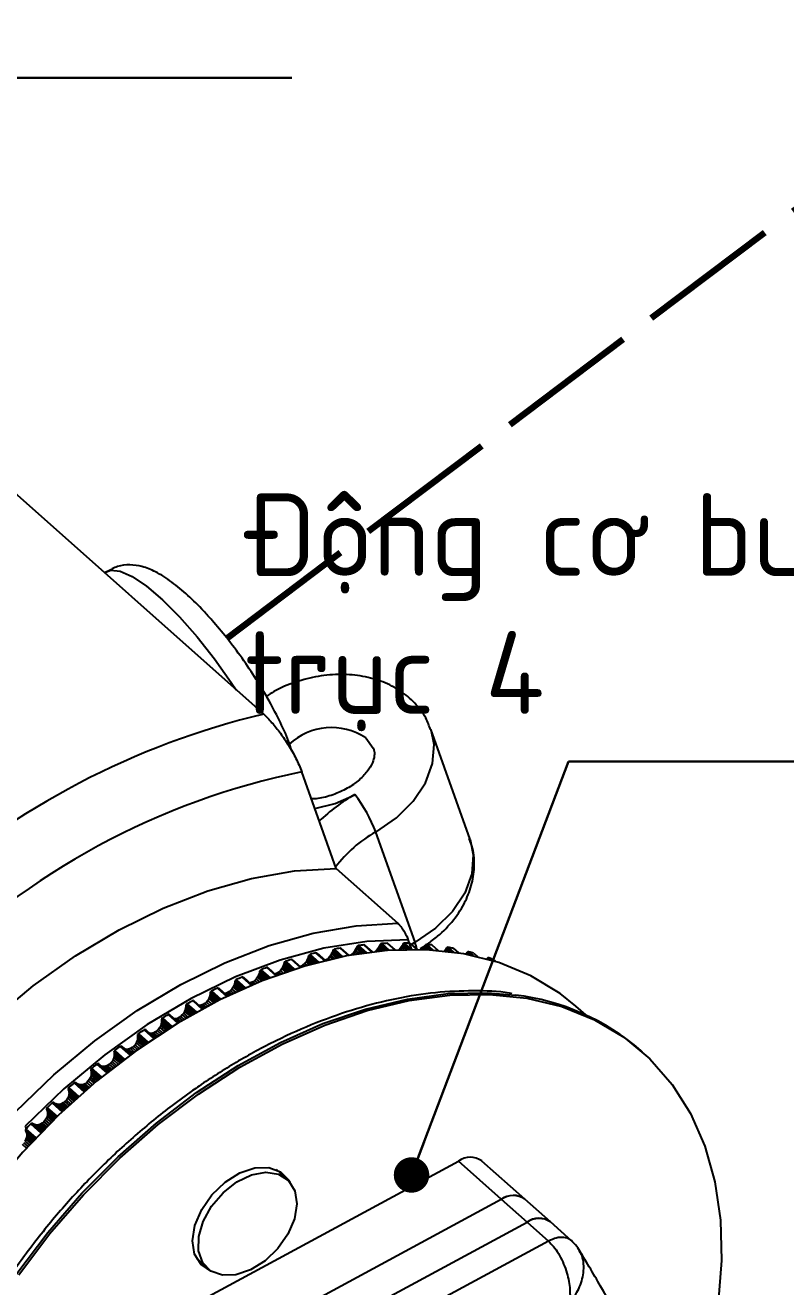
# Model space of a CAD drawing. Header units: millimetres. Extents: x -253 to 12701, y 1223 to 2077.
# Drawn here: x 3776.4 to 3840.8, y 1763.3 to 1870.1 of the extents above; entities that cross this region are included whole.
import ezdxf

# ---------------------------------------------------------------- set-up
doc = ezdxf.new("R2010")
doc.units = ezdxf.units.MM
doc.linetypes.add('ACAD_ISO02W100', pattern=[15, 12, -3])
for name, color, linetype, lineweight in [('0.3mm', 240, 'Continuous', 30), ('Chu', 241, 'Continuous', 35), ('Net Duc', 7, 'ACAD_ISO02W100', 70)]:
    doc.layers.add(name, color=color, linetype=linetype, lineweight=lineweight)
doc.styles.get("Standard").update_dxf_attribs({"font": 'arial.ttf'})
doc.dimstyles.new('TL1 2 to', dxfattribs={"dimtxt": 4, "dimasz": 3, "dimexe": 1, "dimexo": 0, "dimgap": 1.5, "dimtad": 1, "dimdec": 0, "dimlfac": 0.5, "dimzin": 0, "dimdsep": 46, "dimtxsty": 'Standard', "dimcen": 0.01, "dimclrd": 256, "dimclre": 3, "dimclrt": 3, "dimadec": 0, "dimazin": 0, "dimtfac": 1, "dimtdec": 0, "dimtofl": 0, "dimtmove": 1, "dimatfit": 1, "dimfxl": 1, "dimtolj": 1, "dimtzin": 0, "dimlwd": -1, "dimlwe": -1, "dimarcsym": 0})

msp = doc.modelspace()

# ---------------------------------------------------------------- linework, layer by layer
at = {"color": 7, "linetype": 'Continuous', "lineweight": 25}
for p, q in [((3773.42, 1832.41), (3796.6, 1811.78)), ((3783.29, 1823.83), (3783.16, 1823.74)), ((3814.06, 1801.18), (3810.74, 1810.52)), ((3802.73, 1798.73), (3799.82, 1806.9)), ((3809.41, 1792.48), (3806.09, 1801.81)), ((3802.73, 1798.73), (3807.94, 1794.09)), ((3802.58, 1791.89), (3802.5, 1791.85)), ((3802.58, 1791.89), (3803.3, 1791.26)), ((3803.07, 1791.98), (3803.77, 1791.35)), ((3803.13, 1791.96), (3803.07, 1791.98)), ((3803.13, 1791.96), (3803.81, 1791.36)), ((3804.42, 1791.96), (3804.35, 1791.84)), ((3804.47, 1792.08), (3804.42, 1791.96)), ((3804.42, 1791.96), (3804.9, 1791.54)), ((3804.52, 1792.16), (3804.47, 1792.08)), ((3804.47, 1792.08), (3805.05, 1791.56)), ((3804.6, 1792.2), (3804.52, 1792.16)), ((3804.52, 1792.16), (3805.18, 1791.58)), ((3804.6, 1792.2), (3805.29, 1791.59)), ((3805.08, 1792.25), (3805.75, 1791.65)), ((3805.14, 1792.23), (3805.08, 1792.25)), ((3805.14, 1792.23), (3805.79, 1791.66)), ((3806.23, 1791.9), (3806.14, 1791.78)), ((3806.32, 1792.02), (3806.23, 1791.9)), ((3806.23, 1791.9), (3806.43, 1791.73)), ((3806.39, 1792.14), (3806.32, 1792.02)), ((3806.32, 1792.02), (3806.62, 1791.75)), ((3806.44, 1792.26), (3806.39, 1792.14)), ((3806.39, 1792.14), (3806.81, 1791.76)), ((3806.5, 1792.34), (3806.44, 1792.26)), ((3806.44, 1792.26), (3806.98, 1791.78)), ((3806.59, 1792.37), (3806.5, 1792.34)), ((3806.5, 1792.34), (3807.12, 1791.79)), ((3806.59, 1792.37), (3807.23, 1791.8)), ((3807.05, 1792.39), (3807.69, 1791.83)), ((3807.11, 1792.36), (3807.05, 1792.39)), ((3807.11, 1792.36), (3807.71, 1791.83)), ((3808.15, 1791.94), (3808.06, 1791.84)), ((3808.24, 1792.06), (3808.15, 1791.94)), ((3808.15, 1791.94), (3808.25, 1791.85)), ((3808.31, 1792.18), (3808.24, 1792.06)), ((3808.24, 1792.06), (3808.46, 1791.86)), ((3808.37, 1792.3), (3808.31, 1792.18)), ((3808.31, 1792.18), (3808.67, 1791.86)), ((3808.44, 1792.37), (3808.37, 1792.3)), ((3808.37, 1792.3), (3808.86, 1791.87)), ((3808.52, 1792.41), (3808.44, 1792.37)), ((3808.44, 1792.37), (3809.01, 1791.87)), ((3808.52, 1792.41), (3809.12, 1791.87)), ((3809.13, 1791.87), (3808.84, 1792.68)), ((3808.97, 1792.39), (3809.56, 1791.87)), ((3809.03, 1792.36), (3808.97, 1792.39)), ((3809.03, 1792.36), (3809.58, 1791.87)), ((3809.84, 1791.95), (3810.24, 1792.19)), ((3810.1, 1791.97), (3810.01, 1791.86)), ((3810.18, 1792.09), (3810.1, 1791.97)), ((3810.1, 1791.97), (3810.23, 1791.85)), ((3810.25, 1792.2), (3810.18, 1792.09)), ((3810.18, 1792.09), (3810.46, 1791.84)), ((3810.32, 1792.27), (3810.25, 1792.2)), ((3810.25, 1792.2), (3810.66, 1791.83)), ((3810.4, 1792.3), (3810.32, 1792.27)), ((3810.32, 1792.27), (3810.82, 1791.83)), ((3810.4, 1792.3), (3810.94, 1791.82)), ((3810.84, 1792.26), (3811.36, 1791.79)), ((3810.89, 1792.22), (3810.84, 1792.26)), ((3810.89, 1792.22), (3811.37, 1791.79)), ((3812.07, 1791.97), (3812, 1791.85)), ((3812.14, 1792.04), (3812.07, 1791.97)), ((3812.07, 1791.97), (3812.38, 1791.68)), ((3812.22, 1792.06), (3812.14, 1792.04)), ((3812.14, 1792.04), (3812.56, 1791.66)), ((3812.22, 1792.06), (3812.68, 1791.64)), ((3812.64, 1791.98), (3813.08, 1791.59)), ((3798.38, 1790.82), (3798.34, 1790.73)), ((3798.46, 1790.87), (3798.38, 1790.82)), ((3798.38, 1790.82), (3799.12, 1790.16)), ((3798.46, 1790.87), (3799.22, 1790.2)), ((3798.95, 1791.02), (3799.71, 1790.35)), ((3799.02, 1791.01), (3798.95, 1791.02)), ((3799.02, 1791.01), (3799.75, 1790.36)), ((3800.18, 1790.82), (3800.05, 1790.68)), ((3800.25, 1790.95), (3800.18, 1790.82)), ((3800.18, 1790.82), (3800.45, 1790.57)), ((3800.32, 1791.07), (3800.25, 1790.95)), ((3800.25, 1790.95), (3800.62, 1790.62)), ((3800.37, 1791.2), (3800.32, 1791.07)), ((3800.32, 1791.07), (3800.78, 1790.66)), ((3800.4, 1791.32), (3800.37, 1791.2)), ((3800.37, 1791.2), (3800.93, 1790.7)), ((3800.45, 1791.4), (3800.4, 1791.32)), ((3800.4, 1791.32), (3801.06, 1790.74)), ((3800.53, 1791.45), (3800.45, 1791.4)), ((3800.45, 1791.4), (3801.17, 1790.77)), ((3800.53, 1791.45), (3801.27, 1790.79)), ((3801.02, 1791.57), (3801.76, 1790.91)), ((3801.09, 1791.55), (3801.02, 1791.57)), ((3801.09, 1791.55), (3801.8, 1790.93)), ((3801.78, 1790.95), (3801.77, 1790.95)), ((3801.93, 1791.03), (3801.78, 1790.95)), ((3801.78, 1790.95), (3801.8, 1790.93)), ((3802.07, 1791.13), (3801.93, 1791.03)), ((3801.93, 1791.03), (3801.99, 1790.97)), ((3802.2, 1791.27), (3802.07, 1791.13)), ((3802.07, 1791.13), (3802.2, 1791.02)), ((3802.28, 1791.4), (3802.2, 1791.27)), ((3802.2, 1791.27), (3802.42, 1791.07)), ((3802.35, 1791.52), (3802.28, 1791.4)), ((3802.28, 1791.4), (3802.6, 1791.11)), ((3802.41, 1791.65), (3802.35, 1791.52)), ((3802.35, 1791.52), (3802.77, 1791.15)), ((3802.45, 1791.76), (3802.41, 1791.65)), ((3802.41, 1791.65), (3802.93, 1791.18)), ((3802.5, 1791.85), (3802.45, 1791.76)), ((3802.45, 1791.76), (3803.07, 1791.21)), ((3802.5, 1791.85), (3803.19, 1791.24)), ((3804.05, 1791.46), (3803.94, 1791.38)), ((3804.19, 1791.59), (3804.05, 1791.46)), ((3804.05, 1791.46), (3804.11, 1791.41)), ((3804.28, 1791.71), (3804.19, 1791.59)), ((3804.19, 1791.59), (3804.35, 1791.45)), ((3804.35, 1791.84), (3804.28, 1791.71)), ((3804.28, 1791.71), (3804.54, 1791.48)), ((3804.35, 1791.84), (3804.72, 1791.51)), ((3806.14, 1791.78), (3806.04, 1791.69)), ((3806.14, 1791.78), (3806.22, 1791.71)), ((3812, 1791.85), (3811.91, 1791.74)), ((3811.91, 1791.74), (3811.91, 1791.74)), ((3811.91, 1791.74), (3811.91, 1791.74)), ((3812, 1791.85), (3812.16, 1791.71)), ((3813.74, 1791.49), (3813.73, 1791.48)), ((3813.81, 1791.6), (3813.74, 1791.49)), ((3813.74, 1791.49), (3813.75, 1791.47)), ((3813.89, 1791.66), (3813.81, 1791.6)), ((3813.81, 1791.6), (3814.01, 1791.42)), ((3813.97, 1791.68), (3813.89, 1791.66)), ((3813.89, 1791.66), (3814.2, 1791.38)), ((3813.97, 1791.68), (3814.33, 1791.36)), ((3814.37, 1791.57), (3814.7, 1791.28)), ((3815.49, 1791.09), (3815.48, 1791.08)), ((3815.56, 1791.16), (3815.49, 1791.09)), ((3815.49, 1791.09), (3815.51, 1791.07)), ((3815.64, 1791.17), (3815.56, 1791.16)), ((3815.56, 1791.16), (3815.72, 1791.01)), ((3815.64, 1791.17), (3815.86, 1790.97)), ((3816.03, 1791.02), (3816.2, 1790.87)), ((3796.19, 1789.78), (3796.14, 1789.65)), ((3796.23, 1789.9), (3796.19, 1789.78)), ((3796.19, 1789.78), (3796.72, 1789.31)), ((3796.25, 1790.02), (3796.23, 1789.9)), ((3796.23, 1789.9), (3796.85, 1789.36)), ((3796.29, 1790.1), (3796.25, 1790.02)), ((3796.25, 1790.02), (3796.95, 1789.4)), ((3796.37, 1790.16), (3796.29, 1790.1)), ((3796.29, 1790.1), (3797.05, 1789.43)), ((3796.37, 1790.16), (3797.15, 1789.47)), ((3796.87, 1790.34), (3797.64, 1789.66)), ((3796.94, 1790.34), (3796.87, 1790.34)), ((3796.94, 1790.34), (3797.69, 1789.67)), ((3797.59, 1789.8), (3797.55, 1789.79)), ((3797.74, 1789.87), (3797.59, 1789.8)), ((3797.59, 1789.8), (3797.72, 1789.69)), ((3797.88, 1789.96), (3797.74, 1789.87)), ((3797.74, 1789.87), (3797.88, 1789.74)), ((3798.02, 1790.09), (3797.88, 1789.96)), ((3797.88, 1789.96), (3798.06, 1789.81)), ((3798.13, 1790.23), (3798.02, 1790.09)), ((3798.02, 1790.09), (3798.25, 1789.87)), ((3798.2, 1790.36), (3798.13, 1790.23)), ((3798.13, 1790.23), (3798.46, 1789.94)), ((3798.26, 1790.49), (3798.2, 1790.36)), ((3798.2, 1790.36), (3798.61, 1790)), ((3798.31, 1790.62), (3798.26, 1790.49)), ((3798.26, 1790.49), (3798.76, 1790.05)), ((3798.34, 1790.73), (3798.31, 1790.62)), ((3798.31, 1790.62), (3798.9, 1790.09)), ((3798.34, 1790.73), (3799.01, 1790.13)), ((3799.77, 1790.47), (3799.67, 1790.44)), ((3799.91, 1790.56), (3799.77, 1790.47)), ((3799.77, 1790.47), (3799.86, 1790.39)), ((3800.05, 1790.68), (3799.91, 1790.56)), ((3799.91, 1790.56), (3800.04, 1790.45)), ((3800.05, 1790.68), (3800.24, 1790.51)), ((3794.02, 1788.68), (3793.91, 1788.52)), ((3794.07, 1788.81), (3794.02, 1788.68)), ((3794.02, 1788.68), (3794.41, 1788.33)), ((3794.12, 1788.94), (3794.07, 1788.81)), ((3794.07, 1788.81), (3794.55, 1788.39)), ((3794.15, 1789.06), (3794.12, 1788.94)), ((3794.12, 1788.94), (3794.67, 1788.44)), ((3794.16, 1789.17), (3794.15, 1789.06)), ((3794.15, 1789.06), (3794.78, 1788.5)), ((3794.2, 1789.26), (3794.16, 1789.17)), ((3794.16, 1789.17), (3794.88, 1788.54)), ((3794.28, 1789.32), (3794.2, 1789.26)), ((3794.2, 1789.26), (3794.97, 1788.58)), ((3794.28, 1789.32), (3795.07, 1788.62)), ((3794.85, 1789.54), (3794.77, 1789.53)), ((3794.77, 1789.53), (3795.56, 1788.83)), ((3794.85, 1789.54), (3795.61, 1788.86)), ((3795.55, 1789.06), (3795.42, 1789.03)), ((3795.7, 1789.14), (3795.55, 1789.06)), ((3795.55, 1789.06), (3795.73, 1788.91)), ((3795.84, 1789.24), (3795.7, 1789.14)), ((3795.7, 1789.14), (3795.89, 1788.97)), ((3795.97, 1789.37), (3795.84, 1789.24)), ((3795.84, 1789.24), (3796.06, 1789.04)), ((3796.08, 1789.52), (3795.97, 1789.37)), ((3795.97, 1789.37), (3796.25, 1789.12)), ((3796.14, 1789.65), (3796.08, 1789.52)), ((3796.08, 1789.52), (3796.44, 1789.2)), ((3796.14, 1789.65), (3796.59, 1789.25)), ((3791.96, 1787.71), (3791.86, 1787.56)), ((3792.01, 1787.85), (3791.96, 1787.71)), ((3791.96, 1787.71), (3792.38, 1787.34)), ((3792.05, 1787.97), (3792.01, 1787.85)), ((3792.01, 1787.85), (3792.51, 1787.4)), ((3792.07, 1788.1), (3792.05, 1787.97)), ((3792.05, 1787.97), (3792.62, 1787.46)), ((3792.08, 1788.21), (3792.07, 1788.1)), ((3792.07, 1788.1), (3792.72, 1787.51)), ((3792.11, 1788.29), (3792.08, 1788.21)), ((3792.08, 1788.21), (3792.81, 1787.56)), ((3792.18, 1788.36), (3792.11, 1788.29)), ((3792.11, 1788.29), (3792.89, 1787.6)), ((3792.18, 1788.36), (3792.98, 1787.65)), ((3792.76, 1788.61), (3792.68, 1788.6)), ((3792.68, 1788.6), (3793.48, 1787.89)), ((3792.76, 1788.61), (3793.53, 1787.91)), ((3793.36, 1788.15), (3793.28, 1788.14)), ((3793.51, 1788.2), (3793.36, 1788.15)), ((3793.36, 1788.15), (3793.59, 1787.94)), ((3793.65, 1788.28), (3793.51, 1788.2)), ((3793.51, 1788.2), (3793.72, 1788.01)), ((3793.79, 1788.39), (3793.65, 1788.28)), ((3793.65, 1788.28), (3793.88, 1788.08)), ((3793.91, 1788.52), (3793.79, 1788.39)), ((3793.79, 1788.39), (3794.05, 1788.16)), ((3793.91, 1788.52), (3794.23, 1788.24)), ((3789.91, 1786.63), (3789.83, 1786.47)), ((3789.96, 1786.76), (3789.91, 1786.63)), ((3789.91, 1786.63), (3790.36, 1786.24)), ((3789.98, 1786.89), (3789.96, 1786.76)), ((3789.96, 1786.76), (3790.47, 1786.3)), ((3790, 1787.01), (3789.98, 1786.89)), ((3789.98, 1786.89), (3790.58, 1786.36)), ((3790.03, 1787.2), (3790, 1787.12)), ((3790, 1787.12), (3790.74, 1786.46)), ((3790, 1787.12), (3790, 1787.01)), ((3790, 1787.01), (3790.67, 1786.41)), ((3790.1, 1787.27), (3790.03, 1787.2)), ((3790.03, 1787.2), (3790.82, 1786.5)), ((3790.1, 1787.27), (3790.91, 1786.55)), ((3790.67, 1787.55), (3790.59, 1787.54)), ((3790.59, 1787.54), (3791.4, 1786.82)), ((3790.67, 1787.55), (3791.46, 1786.85)), ((3791.18, 1787.12), (3791.15, 1787.13)), ((3791.32, 1787.15), (3791.18, 1787.12)), ((3791.18, 1787.12), (3791.47, 1786.86)), ((3791.47, 1787.21), (3791.32, 1787.15)), ((3791.32, 1787.15), (3791.58, 1786.92)), ((3791.61, 1787.3), (3791.47, 1787.21)), ((3791.47, 1787.21), (3791.72, 1786.99)), ((3791.75, 1787.42), (3791.61, 1787.3)), ((3791.61, 1787.3), (3791.87, 1787.07)), ((3791.86, 1787.56), (3791.75, 1787.42)), ((3791.75, 1787.42), (3792.04, 1787.16)), ((3791.86, 1787.56), (3792.21, 1787.25)), ((3823.85, 1786.33), (3823.03, 1787.07)), ((3787.92, 1785.56), (3787.89, 1785.43)), ((3787.94, 1785.69), (3787.92, 1785.56)), ((3787.92, 1785.56), (3788.45, 1785.09)), ((3787.97, 1786), (3787.94, 1785.91)), ((3787.94, 1785.91), (3788.7, 1785.24)), ((3787.94, 1785.91), (3787.95, 1785.81)), ((3787.95, 1785.81), (3787.94, 1785.69)), ((3787.94, 1785.69), (3788.55, 1785.15)), ((3787.95, 1785.81), (3788.63, 1785.2)), ((3788.03, 1786.07), (3787.97, 1786)), ((3787.97, 1786), (3788.77, 1785.28)), ((3788.03, 1786.07), (3788.86, 1785.34)), ((3788.6, 1786.38), (3788.52, 1786.36)), ((3788.52, 1786.36), (3789.34, 1785.64)), ((3788.6, 1786.38), (3789.4, 1785.67)), ((3788.65, 1786.34), (3788.6, 1786.38)), ((3788.65, 1786.34), (3789.4, 1785.67)), ((3789.15, 1786), (3789.03, 1786)), ((3789.29, 1786.04), (3789.15, 1786)), ((3789.15, 1786), (3789.47, 1785.72)), ((3789.44, 1786.11), (3789.29, 1786.04)), ((3789.29, 1786.04), (3789.58, 1785.78)), ((3789.58, 1786.2), (3789.44, 1786.11)), ((3789.44, 1786.11), (3789.72, 1785.86)), ((3789.71, 1786.33), (3789.58, 1786.2)), ((3789.58, 1786.2), (3789.87, 1785.95)), ((3789.83, 1786.47), (3789.71, 1786.33)), ((3789.71, 1786.33), (3790.03, 1786.05)), ((3789.83, 1786.47), (3790.19, 1786.14)), ((3785.93, 1784.68), (3785.91, 1784.59)), ((3785.91, 1784.59), (3786.68, 1783.91)), ((3785.91, 1784.59), (3785.93, 1784.49)), ((3786, 1784.75), (3785.93, 1784.68)), ((3785.93, 1784.68), (3786.74, 1783.96)), ((3785.93, 1784.49), (3786.62, 1783.88)), ((3785.93, 1784.49), (3785.93, 1784.37)), ((3786, 1784.75), (3786.82, 1784.02)), ((3786.56, 1785.1), (3786.48, 1785.07)), ((3786.48, 1785.07), (3787.3, 1784.34)), ((3786.56, 1785.1), (3787.36, 1784.38)), ((3786.61, 1785.06), (3786.56, 1785.1)), ((3786.61, 1785.06), (3787.37, 1784.38)), ((3787, 1784.76), (3786.94, 1784.77)), ((3787.14, 1784.77), (3787, 1784.76)), ((3787, 1784.76), (3787.4, 1784.4)), ((3787.29, 1784.81), (3787.14, 1784.77)), ((3787.14, 1784.77), (3787.49, 1784.46)), ((3787.44, 1784.89), (3787.29, 1784.81)), ((3787.29, 1784.81), (3787.6, 1784.54)), ((3787.58, 1785), (3787.44, 1784.89)), ((3787.44, 1784.89), (3787.73, 1784.63)), ((3787.7, 1785.12), (3787.58, 1785)), ((3787.58, 1785), (3787.88, 1784.72)), ((3787.81, 1785.27), (3787.7, 1785.12)), ((3787.7, 1785.12), (3788.04, 1784.82)), ((3787.89, 1785.43), (3787.81, 1785.27)), ((3787.81, 1785.27), (3788.2, 1784.92)), ((3787.89, 1785.43), (3788.35, 1785.02)), ((3784.55, 1783.7), (3784.46, 1783.67)), ((3784.46, 1783.67), (3785.3, 1782.93)), ((3784.55, 1783.7), (3785.36, 1782.98)), ((3784.6, 1783.67), (3784.55, 1783.7)), ((3784.6, 1783.67), (3785.37, 1782.99)), ((3784.89, 1783.42), (3784.88, 1783.43)), ((3784.89, 1783.42), (3785.37, 1782.99)), ((3785.02, 1783.4), (3784.89, 1783.42)), ((3785.17, 1783.42), (3785.02, 1783.4)), ((3785.02, 1783.4), (3785.44, 1783.04)), ((3785.32, 1783.48), (3785.17, 1783.42)), ((3785.17, 1783.42), (3785.53, 1783.1)), ((3785.46, 1783.56), (3785.32, 1783.48)), ((3785.32, 1783.48), (3785.64, 1783.19)), ((3785.6, 1783.68), (3785.46, 1783.56)), ((3785.46, 1783.56), (3785.78, 1783.28)), ((3785.72, 1783.81), (3785.6, 1783.68)), ((3785.6, 1783.68), (3785.92, 1783.39)), ((3785.81, 1783.96), (3785.72, 1783.81)), ((3785.72, 1783.81), (3786.07, 1783.49)), ((3785.89, 1784.12), (3785.81, 1783.96)), ((3785.81, 1783.96), (3786.22, 1783.6)), ((3785.91, 1784.25), (3785.89, 1784.12)), ((3785.89, 1784.12), (3786.36, 1783.7)), ((3785.93, 1784.37), (3785.91, 1784.25)), ((3785.91, 1784.25), (3786.46, 1783.77)), ((3785.93, 1784.37), (3786.54, 1783.82)), ((3783.77, 1782.39), (3783.65, 1782.26)), ((3783.86, 1782.55), (3783.77, 1782.39)), ((3783.77, 1782.39), (3784.14, 1782.06)), ((3783.92, 1782.71), (3783.86, 1782.55)), ((3783.86, 1782.55), (3784.28, 1782.17)), ((3783.93, 1783.25), (3783.92, 1783.17)), ((3783.92, 1783.17), (3784.69, 1782.48)), ((3783.92, 1783.17), (3783.94, 1783.07)), ((3783.94, 1782.84), (3783.92, 1782.71)), ((3783.92, 1782.71), (3784.41, 1782.27)), ((3783.99, 1783.33), (3783.93, 1783.25)), ((3783.93, 1783.25), (3784.74, 1782.53)), ((3783.94, 1783.07), (3784.64, 1782.45)), ((3783.94, 1783.07), (3783.94, 1782.96)), ((3783.94, 1782.96), (3784.57, 1782.4)), ((3783.94, 1782.96), (3783.94, 1782.84)), ((3783.94, 1782.84), (3784.5, 1782.34)), ((3783.99, 1783.33), (3784.83, 1782.59)), ((3828.67, 1783.19), (3828.52, 1783.32)), ((3782.03, 1781.8), (3781.97, 1781.72)), ((3781.97, 1781.72), (3782.79, 1780.99)), ((3781.97, 1781.72), (3781.97, 1781.64)), ((3781.97, 1781.64), (3782.74, 1780.95)), ((3781.97, 1781.64), (3781.99, 1781.55)), ((3781.99, 1781.55), (3782.7, 1780.92)), ((3781.99, 1781.55), (3782.01, 1781.44)), ((3782.01, 1781.32), (3782, 1781.2)), ((3782.01, 1781.44), (3782.64, 1780.87)), ((3782.01, 1781.44), (3782.01, 1781.32)), ((3782.01, 1781.32), (3782.58, 1780.82)), ((3782.03, 1781.8), (3782.87, 1781.06)), ((3782.57, 1782.21), (3782.49, 1782.17)), ((3782.49, 1782.17), (3783.33, 1781.43)), ((3782.57, 1782.21), (3783.39, 1781.48)), ((3782.64, 1782.18), (3782.57, 1782.21)), ((3782.64, 1782.18), (3783.41, 1781.49)), ((3782.85, 1782), (3782.82, 1782.01)), ((3782.85, 1782), (3783.41, 1781.49)), ((3782.94, 1781.96), (3782.85, 1782)), ((3782.94, 1781.96), (3783.44, 1781.52)), ((3783.08, 1781.95), (3782.94, 1781.96)), ((3783.23, 1781.98), (3783.08, 1781.95)), ((3783.08, 1781.95), (3783.51, 1781.57)), ((3783.38, 1782.04), (3783.23, 1781.98)), ((3783.23, 1781.98), (3783.6, 1781.65)), ((3783.52, 1782.14), (3783.38, 1782.04)), ((3783.38, 1782.04), (3783.72, 1781.74)), ((3783.65, 1782.26), (3783.52, 1782.14)), ((3783.52, 1782.14), (3783.85, 1781.84)), ((3783.65, 1782.26), (3783.99, 1781.95)), ((3780.12, 1780.18), (3780.06, 1780.1)), ((3780.12, 1780.18), (3780.96, 1779.43)), ((3780.65, 1780.61), (3780.57, 1780.57)), ((3780.57, 1780.57), (3781.41, 1779.82)), ((3780.65, 1780.61), (3781.47, 1779.88)), ((3780.71, 1780.59), (3780.65, 1780.61)), ((3780.71, 1780.59), (3781.49, 1779.9)), ((3780.86, 1780.47), (3780.81, 1780.5)), ((3780.86, 1780.47), (3781.5, 1779.9)), ((3780.94, 1780.43), (3780.86, 1780.47)), ((3780.94, 1780.43), (3781.52, 1779.92)), ((3781.04, 1780.4), (3780.94, 1780.43)), ((3781.04, 1780.4), (3781.55, 1779.95)), ((3781.19, 1780.4), (3781.04, 1780.4)), ((3781.34, 1780.44), (3781.19, 1780.4)), ((3781.19, 1780.4), (3781.62, 1780.01)), ((3781.48, 1780.51), (3781.34, 1780.44)), ((3781.34, 1780.44), (3781.72, 1780.1)), ((3781.63, 1780.61), (3781.48, 1780.51)), ((3781.48, 1780.51), (3781.84, 1780.2)), ((3781.75, 1780.74), (3781.63, 1780.61)), ((3781.63, 1780.61), (3781.97, 1780.31)), ((3781.86, 1780.88), (3781.75, 1780.74)), ((3781.75, 1780.74), (3782.1, 1780.42)), ((3781.94, 1781.03), (3781.86, 1780.88)), ((3781.86, 1780.88), (3782.24, 1780.54)), ((3782, 1781.2), (3781.94, 1781.03)), ((3781.94, 1781.03), (3782.38, 1780.65)), ((3782, 1781.2), (3782.5, 1780.75)), ((3779.9, 1779.12), (3779.78, 1778.99)), ((3780.01, 1779.27), (3779.9, 1779.12)), ((3779.9, 1779.12), (3780.26, 1778.8)), ((3780.08, 1779.43), (3780.01, 1779.27)), ((3780.01, 1779.27), (3780.4, 1778.92)), ((3780.06, 1780.1), (3780.89, 1779.37)), ((3780.06, 1780.1), (3780.06, 1780.02)), ((3780.06, 1780.02), (3780.84, 1779.32)), ((3780.06, 1780.02), (3780.1, 1779.93)), ((3780.12, 1779.59), (3780.08, 1779.43)), ((3780.08, 1779.43), (3780.52, 1779.04)), ((3780.1, 1779.93), (3780.81, 1779.29)), ((3780.1, 1779.93), (3780.12, 1779.82)), ((3780.12, 1779.82), (3780.76, 1779.25)), ((3780.12, 1779.82), (3780.13, 1779.71)), ((3780.13, 1779.71), (3780.12, 1779.59)), ((3780.12, 1779.59), (3780.63, 1779.14)), ((3780.13, 1779.71), (3780.7, 1779.2)), ((3778.27, 1778.47), (3778.21, 1778.38)), ((3778.21, 1778.38), (3779.04, 1777.65)), ((3778.21, 1778.38), (3778.22, 1778.31)), ((3778.22, 1778.31), (3779, 1777.61)), ((3778.22, 1778.31), (3778.26, 1778.22)), ((3778.26, 1778.22), (3778.97, 1777.59)), ((3778.26, 1778.22), (3778.29, 1778.12)), ((3778.27, 1778.47), (3779.11, 1777.72)), ((3778.29, 1778.12), (3778.93, 1777.55)), ((3778.29, 1778.12), (3778.31, 1778.01)), ((3778.31, 1778.01), (3778.88, 1777.5)), ((3778.31, 1778.01), (3778.31, 1777.89)), ((3778.78, 1778.92), (3778.7, 1778.88)), ((3778.7, 1778.88), (3779.54, 1778.13)), ((3778.78, 1778.92), (3779.61, 1778.19)), ((3778.85, 1778.91), (3778.78, 1778.92)), ((3778.85, 1778.91), (3779.63, 1778.21)), ((3778.92, 1778.85), (3778.85, 1778.91)), ((3778.92, 1778.85), (3779.63, 1778.21)), ((3779, 1778.8), (3778.92, 1778.85)), ((3779, 1778.8), (3779.65, 1778.23)), ((3779.09, 1778.77), (3779, 1778.8)), ((3779.09, 1778.77), (3779.67, 1778.25)), ((3779.2, 1778.74), (3779.09, 1778.77)), ((3779.35, 1778.76), (3779.2, 1778.74)), ((3779.2, 1778.74), (3779.71, 1778.29)), ((3779.5, 1778.81), (3779.35, 1778.76)), ((3779.35, 1778.76), (3779.79, 1778.36)), ((3779.64, 1778.89), (3779.5, 1778.81)), ((3779.5, 1778.81), (3779.89, 1778.46)), ((3779.78, 1778.99), (3779.64, 1778.89)), ((3779.64, 1778.89), (3780.01, 1778.56)), ((3779.78, 1778.99), (3780.13, 1778.68)), ((3776.98, 1777.15), (3776.89, 1777.1)), ((3776.89, 1777.1), (3777.74, 1776.35)), ((3776.98, 1777.15), (3777.8, 1776.42)), ((3777.05, 1777.14), (3776.98, 1777.15)), ((3777.05, 1777.14), (3777.83, 1776.44)), ((3777.12, 1777.09), (3777.05, 1777.14)), ((3777.12, 1777.09), (3777.84, 1776.45)), ((3777.21, 1777.05), (3777.12, 1777.09)), ((3777.21, 1777.05), (3777.86, 1776.47)), ((3777.31, 1777.02), (3777.21, 1777.05)), ((3777.31, 1777.02), (3777.89, 1776.51)), ((3777.42, 1777.01), (3777.31, 1777.02)), ((3777.57, 1777.03), (3777.42, 1777.01)), ((3777.42, 1777.01), (3777.93, 1776.55)), ((3777.72, 1777.09), (3777.57, 1777.03)), ((3777.57, 1777.03), (3778.01, 1776.63)), ((3777.86, 1777.18), (3777.72, 1777.09)), ((3777.72, 1777.09), (3778.11, 1776.73)), ((3778, 1777.29), (3777.86, 1777.18)), ((3777.86, 1777.18), (3778.23, 1776.85)), ((3778.11, 1777.43), (3778, 1777.29)), ((3778, 1777.29), (3778.35, 1776.97)), ((3778.21, 1777.58), (3778.11, 1777.43)), ((3778.11, 1777.43), (3778.48, 1777.1)), ((3778.27, 1777.73), (3778.21, 1777.58)), ((3778.21, 1777.58), (3778.6, 1777.22)), ((3778.31, 1777.89), (3778.27, 1777.73)), ((3778.27, 1777.73), (3778.72, 1777.34)), ((3778.31, 1777.89), (3778.82, 1777.44)), ((3776.42, 1776.91), (3776.5, 1776.69)), ((3776.48, 1776.67), (3776.43, 1776.59)), ((3776.43, 1776.59), (3777.26, 1775.85)), ((3776.43, 1776.59), (3776.44, 1776.51)), ((3776.44, 1776.51), (3777.22, 1775.82)), ((3776.44, 1776.51), (3776.49, 1776.43)), ((3776.48, 1776.67), (3777.32, 1775.92)), ((3776.53, 1775.96), (3776.48, 1775.8)), ((3776.49, 1776.43), (3777.2, 1775.8)), ((3776.49, 1776.43), (3776.52, 1776.34)), ((3776.52, 1776.34), (3777.17, 1775.76)), ((3776.52, 1776.34), (3776.55, 1776.23)), ((3776.56, 1776.12), (3776.53, 1775.96)), ((3776.53, 1775.96), (3776.98, 1775.56)), ((3776.55, 1776.23), (3777.13, 1775.72)), ((3776.55, 1776.23), (3776.56, 1776.12)), ((3776.56, 1776.12), (3777.07, 1775.66)), ((3776.15, 1775.39), (3776.52, 1775.06)), ((3776.28, 1775.51), (3776.64, 1775.19)), ((3776.48, 1775.8), (3776.39, 1775.65)), ((3776.39, 1775.65), (3776.76, 1775.32)), ((3776.48, 1775.8), (3776.88, 1775.45)), ((3784.67, 1758.6), (3813.09, 1773.95)), ((3816.71, 1770.73), (3813.09, 1773.95)), ((3818.69, 1770.74), (3815.07, 1773.96)), ((3798.59, 1772.42), (3797.67, 1773.24)), ((3788.29, 1755.37), (3816.71, 1770.73)), ((3816.71, 1770.73), (3818.89, 1768.79)), ((3820.86, 1768.81), (3818.69, 1770.74)), ((3790.46, 1753.44), (3818.89, 1768.79)), ((3818.89, 1768.79), (3820.7, 1767.18)), ((3822.69, 1767.18), (3820.86, 1768.81)), ((3820.7, 1767.18), (3792.27, 1751.83)), ((3790.93, 1765.68), (3791.86, 1764.86))]:
    msp.add_line(p, q, dxfattribs=at)
at = {"color": 8, "linetype": 'Continuous', "lineweight": 25}
msp.add_line((3809.41, 1792.48), (3809.1, 1792.29), dxfattribs=at)
at = {"color": 8, "linetype": 'Continuous', "lineweight": 25, "flags": 128}
for points in [[(3783.29, 1823.83), (3783.65, 1823.98), (3784.45, 1823.9), (3785.47, 1823.45), (3786.68, 1822.63), (3788.03, 1821.47), (3789.48, 1820.02), (3790.97, 1818.33), (3792.44, 1816.46), (3793.86, 1814.47), (3794.27, 1813.86)], [(3806.09, 1801.81), (3807.83, 1803.01), (3809.26, 1804.42), (3810.29, 1805.98), (3810.89, 1807.6), (3811.02, 1809.21), (3810.76, 1810.47)], [(3805.23, 1809.79), (3805.86, 1808.92), (3805.91, 1808.8)], [(3800.92, 1803.8), (3802.64, 1804.22), (3804.31, 1804.97)], [(3814.06, 1801.18), (3814.34, 1799.88), (3814.21, 1798.27), (3813.61, 1796.64), (3812.58, 1795.08), (3811.15, 1793.67), (3809.41, 1792.48)], [(3767.72, 1728.89), (3766.87, 1731.91), (3766.39, 1735.15), (3766.3, 1738.57), (3766.57, 1742.14), (3767.23, 1745.83), (3768.25, 1749.58), (3769.62, 1753.35), (3771.34, 1757.12), (3773.38, 1760.83), (3775.72, 1764.45), (3778.34, 1767.92), (3781.2, 1771.23), (3784.27, 1774.33), (3787.52, 1777.18), (3790.92, 1779.76), (3794.43, 1782.04), (3798.01, 1783.99), (3801.61, 1785.59), (3805.21, 1786.82), (3808.76, 1787.67), (3812.22, 1788.13), (3815.55, 1788.2), (3817.9, 1788)]]:
    msp.add_lwpolyline(points, dxfattribs=at)
at = {"color": 7, "linetype": 'Continuous', "lineweight": 25, "flags": 128}
for points in [[(3770.37, 1782.78), (3773.64, 1785.92), (3777.09, 1788.78), (3780.68, 1791.33), (3784.36, 1793.54), (3788.1, 1795.38), (3791.86, 1796.84), (3795.57, 1797.89), (3799.21, 1798.52), (3802.73, 1798.73)], [(3775.59, 1778.14), (3778.85, 1781.27), (3782.3, 1784.14), (3785.89, 1786.69), (3789.58, 1788.9), (3793.32, 1790.74), (3797.07, 1792.2), (3800.79, 1793.25), (3804.43, 1793.88), (3807.94, 1794.09)], [(3808.84, 1792.68), (3805.34, 1792.55), (3801.7, 1791.98), (3797.98, 1790.97), (3794.21, 1789.55), (3790.45, 1787.72), (3786.75, 1785.52), (3783.14, 1782.96), (3779.69, 1780.08), (3776.42, 1776.91)], [(3823.03, 1787.07), (3821.68, 1788.15), (3819.22, 1789.65), (3816.5, 1790.78), (3813.54, 1791.51), (3810.39, 1791.85), (3807.06, 1791.78), (3803.61, 1791.32), (3800.07, 1790.46), (3796.48, 1789.21), (3792.88, 1787.6), (3789.32, 1785.63), (3785.83, 1783.32), (3782.46, 1780.72), (3779.24, 1777.84), (3776.2, 1774.72), (3773.39, 1771.39), (3770.83, 1767.89), (3768.56, 1764.26), (3766.59, 1760.54)], [(3775.87, 1764.32), (3778.48, 1767.8), (3781.34, 1771.1), (3784.41, 1774.2), (3787.67, 1777.05), (3791.07, 1779.63), (3794.57, 1781.91), (3798.15, 1783.86), (3801.76, 1785.46), (3805.35, 1786.69), (3808.9, 1787.54), (3812.36, 1788), (3815.7, 1788.07), (3818.87, 1787.75), (3821.84, 1787.03), (3824.59, 1785.92), (3827.08, 1784.45), (3829.28, 1782.62), (3831.17, 1780.45), (3832.72, 1777.98), (3833.93, 1775.21), (3834.78, 1772.2), (3835.25, 1768.96), (3835.35, 1765.53), (3835.07, 1761.96)], [(3790.75, 1766.07), (3790.58, 1767.21), (3790.78, 1768.51), (3791.35, 1769.85), (3792.22, 1771.11), (3793.34, 1772.17), (3794.58, 1772.95), (3795.86, 1773.38), (3797.04, 1773.42), (3798.03, 1773.05), (3798.74, 1772.33), (3798.83, 1772.18)], [(3799.23, 1771.45), (3799.4, 1770.34), (3799.2, 1769.08), (3798.65, 1767.77), (3797.8, 1766.55), (3796.71, 1765.51), (3795.49, 1764.74), (3794.25, 1764.33), (3793.1, 1764.29), (3792.13, 1764.65), (3791.44, 1765.35), (3791.09, 1766.35), (3791.1, 1767.56), (3791.48, 1768.85), (3792.19, 1770.13), (3793.17, 1771.28), (3794.33, 1772.19), (3795.58, 1772.79), (3796.79, 1773.02), (3797.86, 1772.85), (3798.7, 1772.32), (3799.23, 1771.45)], [(3792.13, 1764.65), (3791.3, 1765.19), (3790.75, 1766.07)]]:
    msp.add_lwpolyline(points, dxfattribs=at)
at = {"color": 7, "linetype": 'Continuous', "lineweight": 25}
for centre, radius, start, end in [((3811.89, 1746.99), 66.57, 103.2778, 132.0769), ((3812.34, 1745.67), 62.5, 101.5543, 135.2818), ((3794.33, 1797.27), 12.61, 21.1248, 37.6597), ((3808.61, 1759.25), 33.2, 99.6156, 100.46), ((3808.24, 1761.81), 30.61, 95.9306, 96.8218), ((3808.05, 1764.22), 28.19, 92.0386, 92.9801), ((3808.03, 1766.43), 25.98, 87.9275, 88.9219), ((3808.16, 1768.42), 23.98, 83.589, 84.6377), ((3808.41, 1770.15), 22.23, 79.0205, 80.1235), ((3809.9, 1753.87), 38.73, 106.4254, 107.1872), ((3809.17, 1756.59), 35.92, 103.1085, 103.9097), ((3808.73, 1771.61), 20.74, 74.2269, 75.3824), ((3809.11, 1772.78), 19.51, 69.2227, 70.4262), ((3810.81, 1751.16), 41.59, 109.5828, 110.3093), ((3811.85, 1748.5), 44.44, 112.5974, 113.2925), ((3813.01, 1745.95), 47.24, 115.4852, 116.1526), ((3815.59, 1768.37), 19.77, 49.1381, 83.3011), ((3814.24, 1743.56), 49.93, 118.2618, 118.905), ((3815.49, 1741.37), 52.46, 120.9418, 121.5642), ((3816.74, 1739.42), 54.77, 123.5392, 124.1439), ((3817.91, 1737.75), 56.82, 126.0671, 126.6572), ((3818.97, 1736.37), 58.55, 128.538, 129.1163), ((3819.87, 1735.31), 59.95, 130.9638, 131.5332), ((3820.55, 1734.55), 60.96, 133.3559, 133.919), ((3820.98, 1734.12), 61.58, 135.7255, 136.2848), ((3814.09, 1772.6), 1.68, 54.3718, 126.2561), ((3817.71, 1769.37), 1.68, 54.3718, 126.2561), ((3817.71, 1769.26), 1.77, 56.4971, 124.1308), ((3819.88, 1767.44), 1.68, 54.3718, 126.2561), ((3819.88, 1767.33), 1.77, 56.4971, 124.1308)]:
    msp.add_arc(centre, radius, start, end, dxfattribs=at)
at = {"color": 8, "linetype": 'Continuous', "lineweight": 25}
for centre, radius, start, end in [((3802.34, 1805.37), 5.28, 56.7897, 132.8606), ((3811.37, 1792.42), 14.41, 119.3438, 134.3205), ((3811.1, 1792.68), 10.42, 118.7591, 143.8541), ((3807.57, 1791.71), 1.99, 4.9875, 22.5967)]:
    msp.add_arc(centre, radius, start, end, dxfattribs=at)
at = {"color": 7, "linetype": 'Continuous', "lineweight": 25}
for points, knots in [([(3792.23, 1819.73), (3792, 1819.99), (3791.31, 1820.76), (3790.16, 1821.89), (3788.8, 1823.03), (3787.55, 1823.83), (3786.4, 1824.3), (3785.31, 1824.47), (3784.23, 1824.36), (3783.61, 1824), (3783.31, 1823.83)], [0, 0, 0, 0, 0.08068, 0.237064, 0.397495, 0.567668, 0.701516, 0.807513, 0.907178, 1, 1, 1, 1]), ([(3798.97, 1808.68), (3798.91, 1808.88), (3798.69, 1809.63), (3798.05, 1811.05), (3797.1, 1812.88), (3796, 1814.72), (3794.78, 1816.53), (3793.51, 1818.23), (3792.65, 1819.24), (3792.23, 1819.73)], [0, 0, 0, 0, 0.063485, 0.2321164, 0.3920468, 0.548135, 0.7026308, 0.8567828, 1, 1, 1, 1]), ([(3810.72, 1810.45), (3810.6, 1810.79), (3810.31, 1811.64), (3809.42, 1812.77), (3808.19, 1813.8), (3806.7, 1814.57), (3805, 1815.04), (3803.15, 1815.2), (3801.21, 1815.04), (3799.29, 1814.54), (3797.79, 1813.94), (3797.04, 1813.43), (3796.83, 1813.29)], [0, 0, 0, 0, 0.073343, 0.177714, 0.282054, 0.388573, 0.49829, 0.610817, 0.725005, 0.83986, 0.955213, 1, 1, 1, 1]), ([(3796.6, 1811.78), (3796.83, 1811.56), (3797.29, 1811.11), (3798.04, 1810.17), (3798.74, 1809.12), (3799.39, 1807.97), (3799.67, 1807.27), (3799.82, 1806.9)], [0, 0, 0, 0, 0.180215, 0.360108, 0.548432, 0.759091, 1, 1, 1, 1]), ([(3805.9, 1808.8), (3805.91, 1808.79), (3805.99, 1808.64), (3805.99, 1808.34), (3805.85, 1807.69), (3805.4, 1806.93), (3804.78, 1806.29), (3804.17, 1805.82), (3803.49, 1805.39), (3802.48, 1804.94), (3801.41, 1804.64), (3800.82, 1804.62), (3800.63, 1804.62)], [0, 0, 0, 0, 0.013516, 0.169896, 0.299647, 0.42414, 0.556885, 0.610292, 0.675215, 0.807885, 0.94106, 1, 1, 1, 1]), ([(3810.46, 1792.32), (3810.75, 1792.54), (3811.57, 1793.15), (3812.72, 1794.35), (3813.69, 1795.87), (3814.28, 1797.45), (3814.47, 1799.05), (3814.38, 1800.35), (3814.07, 1801.06), (3813.98, 1801.26)], [0, 0, 0, 0, 0.098391, 0.275419, 0.453955, 0.61309, 0.767795, 0.934254, 1, 1, 1, 1]), ([(3807.94, 1794.09), (3808, 1794.03), (3808.11, 1793.92), (3808.31, 1793.67), (3808.52, 1793.35), (3808.72, 1792.99), (3808.8, 1792.78), (3808.84, 1792.68)], [0, 0, 0, 0, 0.15278, 0.305015, 0.50731, 0.770181, 1, 1, 1, 1]), ([(3817.61, 1788.12), (3817.54, 1788.14), (3816.5, 1788.34), (3814.34, 1788.4), (3811.15, 1788.27), (3807.84, 1787.76), (3804.47, 1786.9), (3801.05, 1785.71), (3797.64, 1784.19), (3794.31, 1782.39), (3791.97, 1780.9), (3790.76, 1780.05), (3790.57, 1779.92)], [0, 0, 0, 0, 0.00832, 0.129799, 0.251659, 0.373805, 0.496134, 0.618561, 0.741025, 0.86348, 0.979501, 1, 1, 1, 1]), ([(3790.57, 1779.92), (3790, 1779.51), (3788.35, 1778.32), (3785.71, 1776.16), (3782.7, 1773.37), (3779.88, 1770.37), (3777.25, 1767.2), (3774.86, 1763.88), (3772.71, 1760.44), (3770.83, 1756.93), (3769.25, 1753.37), (3767.97, 1749.79), (3767, 1746.23), (3766.37, 1742.73), (3766.07, 1739.31), (3766.11, 1736.01), (3766.52, 1732.89), (3766.98, 1730.69), (3767.41, 1729.61), (3767.48, 1729.44)], [0, 0, 0, 0, 0.033557, 0.09715, 0.160751, 0.224348, 0.287945, 0.351549, 0.415164, 0.478796, 0.542451, 0.606132, 0.669839, 0.733569, 0.797307, 0.861023, 0.924677, 0.988214, 1, 1, 1, 1]), ([(3820.7, 1767.18), (3820.84, 1767.04), (3821.14, 1766.75), (3821.55, 1766.14), (3821.92, 1765.44), (3822.28, 1764.47), (3822.56, 1763.23), (3822.52, 1762.39), (3822.51, 1761.98)], [0, 0, 0, 0, 0.127368, 0.258891, 0.39486, 0.530563, 0.769796, 1, 1, 1, 1]), ([(3823.44, 1766.18), (3823.33, 1766.38), (3823.1, 1766.77), (3822.78, 1767.08), (3822.61, 1767.25)], [0, 0, 0, 0, 0.47977, 1, 1, 1, 1]), ([(3838.48, 1731.82), (3838.08, 1733.14), (3836.92, 1736.94), (3834.75, 1743.05), (3831.88, 1750.08), (3828.68, 1756.86), (3825.74, 1762.35), (3823.83, 1765.55), (3823.18, 1766.63)], [0, 0, 0, 0, 0.10525, 0.303569, 0.501779, 0.699835, 0.897733, 1, 1, 1, 1])]:
    msp.add_open_spline(points, degree=3, knots=knots, dxfattribs=at)
at = {"color": 8, "linetype": 'Continuous', "lineweight": 25}
for points, knots in [([(3822.59, 1767.23), (3822.57, 1767.26), (3822.42, 1767.42), (3822, 1767.51), (3821.37, 1767.49), (3820.92, 1767.29), (3820.7, 1767.18)], [0, 0, 0, 0, 0.067253, 0.378168, 0.689084, 1, 1, 1, 1]), ([(3822.51, 1761.98), (3822.78, 1762.36), (3823.35, 1763.14), (3823.68, 1764.32), (3823.7, 1765.25), (3823.59, 1765.88), (3823.41, 1766.2), (3823.34, 1766.33)], [0, 0, 0, 0, 0.27484, 0.56049, 0.727313, 0.888285, 1, 1, 1, 1])]:
    msp.add_open_spline(points, degree=3, knots=knots, dxfattribs=at)
at = {"layer": '0.3mm'}
for p, q in [((3738.97, 1865.66), (3798.97, 1865.66)), ((3822.41, 1807.79), (3882.41, 1807.79))]:
    msp.add_line(p, q, dxfattribs=at)
at = {"layer": 'Net Duc', "lineweight": 100}
msp.add_line((3793.51, 1818.23), (3862.23, 1870.1), dxfattribs=at)

# ---------------------------------------------------------------- texts
at = {"layer": 'Chu', "insert": (3825.74, 1820.41), "char_height": 7, "attachment_point": 5}
msp.add_mtext('\\pxql;{\\fTCVN 7284|b0|i0|c0|p34;Động cơ bước \\Ptrục 4}', dxfattribs=at)

# ---------------------------------------------------------------- leaders
at = {"layer": '0.3mm'}
msp.add_leader([(3809.11, 1772.78), (3822.41, 1807.79)], dimstyle='TL1 2 to', override={"dimscale": 0, "dimgap": 1.5, "dimtad": 0, "dimldrblk": 'Dot'}, dxfattribs=at)

doc.saveas('drawing.dxf')
